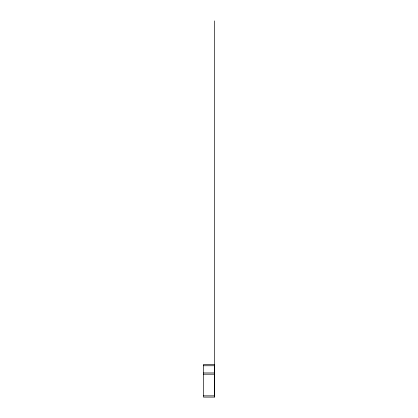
<?xml version="1.0" encoding="UTF-8"?>
<svg xmlns="http://www.w3.org/2000/svg" width="418" height="418" viewBox="0 0 418 418"><rect width="100%" height="100%" fill="white"/><g stroke="black" fill="none" stroke-linecap="round" stroke-linejoin="round"><path stroke-width="0.63" d="M203.446 365.75L214.418 365.75M203.446 372.96L214.418 372.96M203.446 374.214L214.418 374.214M203.446 395.846L214.418 395.846M214.554 20.9L214.554 397.1M214.418 364.496L203.446 364.496L203.446 397.1L214.418 397.1L214.418 364.496"/></g></svg>
